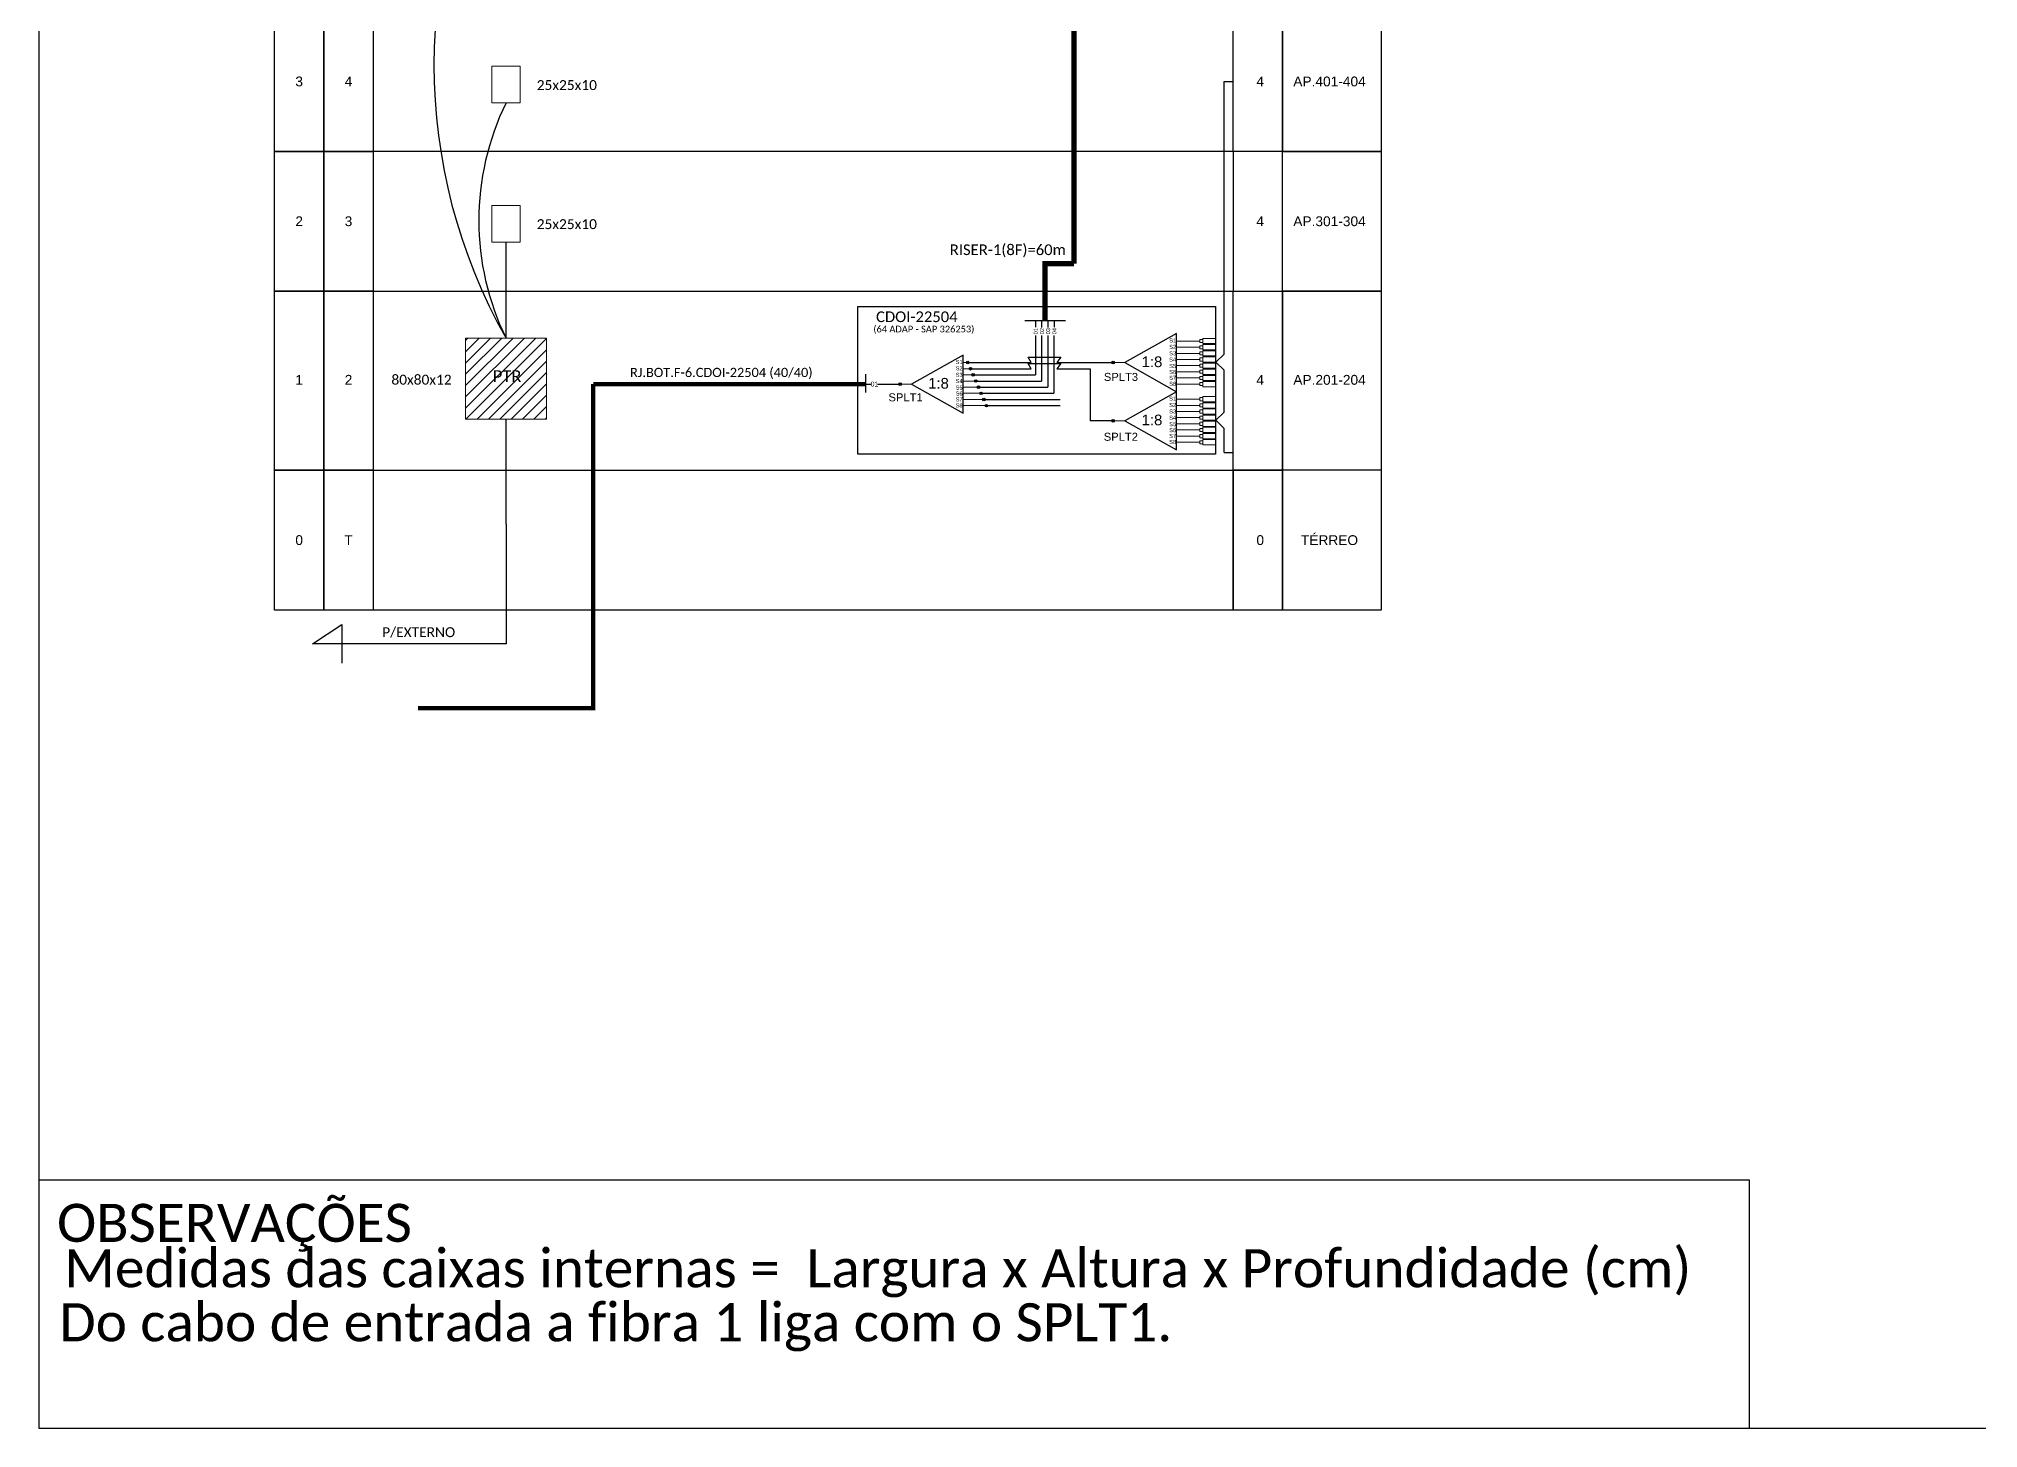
# Model space of a CAD drawing. Header units: millimetres. Extents: x 7977 to 793008, y 369 to 170338.
# Drawn here: x 792169.3 to 792532.9, y 169744.4 to 170004.8 of the extents above; entities that cross this region are included whole.
import ezdxf
from ezdxf.enums import TextEntityAlignment as Align

# ---------------------------------------------------------------- set-up
doc = ezdxf.new("R2010")
doc.units = ezdxf.units.MM
doc.layers.add('DROP DE CLIENTE', color=140, linetype='Continuous', plot=False)
doc.layers.add('EXTRA', color=50, linetype='Continuous', plot=False)
doc.layers.add('label_cabos', color=7, linetype='Continuous')
doc.layers.add('ml', color=1, linetype='Continuous')
doc.styles.add('ARIAL', font='arial.ttf')
doc.styles.add('MtXpl_Calibri', font='CALIBRI.TTF')
doc.styles.get("Standard").update_dxf_attribs({"font": 'arial.ttf'})
doc.styles.add('WMF-Calibri0', font='CALIBRI.TTF')
doc.linetypes.add('RESERVA', pattern='A,0.5,-0.15,["RESERVA",Standard,S=0.18,R=0,X=0,Y=-0.1],-1.3', length=1.95)

# ---------------------------------------------------------------- blocks, each defined once
blk = doc.blocks.new('SPLT_1-8_DIV_DIR')
h = blk.add_hatch(color=3)
h.dxf.hatch_style = 1
edge = h.paths.add_edge_path()
edge.add_arc((12.77, 4.04), 0.242, 0, 360)
h = blk.add_hatch(color=3)
h.dxf.hatch_style = 1
edge = h.paths.add_edge_path()
edge.add_arc((13.27, 2.88), 0.242, 0, 360)
h = blk.add_hatch(color=3)
h.dxf.hatch_style = 1
edge = h.paths.add_edge_path()
edge.add_arc((13.77, 1.73), 0.242, 0, 360)
h = blk.add_hatch(color=3)
h.dxf.hatch_style = 1
edge = h.paths.add_edge_path()
edge.add_arc((14.27, 0.58), 0.242, 0, 360)
h = blk.add_hatch(color=3)
h.dxf.hatch_style = 1
edge = h.paths.add_edge_path()
edge.add_arc((14.77, -0.58), 0.242, 0, 360)
h = blk.add_hatch(color=3)
h.dxf.hatch_style = 1
edge = h.paths.add_edge_path()
edge.add_arc((15.27, -1.73), 0.242, 0, 360)
h = blk.add_hatch(color=3)
h.dxf.hatch_style = 1
edge = h.paths.add_edge_path()
edge.add_arc((15.77, -2.88), 0.242, 0, 360)
h = blk.add_hatch(color=3)
h.dxf.hatch_style = 1
edge = h.paths.add_edge_path()
edge.add_arc((16.27, -4.04), 0.242, 0, 360)
at = {"color": 1}
blk.add_lwpolyline([(11.89, 5.45), (2.22, 0), (11.89, -5.45), (11.89, 5.45)], dxfattribs=at)
at = {"color": 7, "lineweight": 0}
for points in [[(12.77, 4.04), (11.89, 4.04)], [(11.89, 2.88), (13.27, 2.88)], [(11.89, 1.73), (13.77, 1.73)], [(11.89, 0.58), (14.27, 0.58)], [(11.89, -0.58), (14.77, -0.58)], [(11.89, -1.73), (15.27, -1.73)], [(11.89, -2.88), (15.77, -2.88)], [(11.89, -4.04), (16.27, -4.04)]]:
    blk.add_lwpolyline(points, dxfattribs=at)
at = {"color": 1, "lineweight": 0}
blk.add_lwpolyline([(2.22, 0), (0, 0)], dxfattribs=at)
at = {"color": 3}
for centre in [(12.77, 4.04), (13.27, 2.88), (13.77, 1.73), (14.27, 0.58), (14.77, -0.58), (15.27, -1.73), (15.77, -2.88), (16.27, -4.04)]:
    blk.add_circle(centre, 0.242, dxfattribs=at)
at = {"color": 1, "style": 'ARIAL'}
for s, height, p in [('S1', 0.75, (10.52, 3.77)), ('1:8', 2, (5.35, -0.85)), ('S2', 0.75, (10.52, 2.58)), ('S3', 0.75, (10.52, 1.37)), ('S4', 0.75, (10.52, 0.19)), ('S5', 0.75, (10.52, -1.02)), ('S6', 0.75, (10.52, -2.14)), ('S7', 0.75, (10.52, -3.24)), ('S8', 0.75, (10.52, -4.36))]:
    blk.add_text(s, height=height, dxfattribs=at).set_placement(p)
blk = doc.blocks.new('SPLT_1-8_SC-APC')
at = {"color": 1}
blk.add_lwpolyline([(-7.37, -2.1), (-17.04, -7.55), (-7.37, -13), (-7.37, -2.1)], dxfattribs=at)
at = {"color": 3, "lineweight": 0}
for points in [[(-2.99, -3.51), (-7.37, -3.51)], [(-2.41, -3.02), (-2.41, -4)], [(-2.41, -3.02), (0, -3.02)], [(-7.37, -4.66), (-2.99, -4.66)], [(-7.37, -5.82), (-2.99, -5.82)], [(-7.37, -6.97), (-2.99, -6.97)], [(-2.41, -4), (0, -4)], [(-2.41, -4.17), (-2.41, -5.16)], [(-2.41, -4.17), (0, -4.17)], [(-2.41, -5.16), (0, -5.16)], [(-2.41, -5.32), (-2.41, -6.31)], [(-2.41, -5.32), (0, -5.32)], [(-2.41, -6.31), (0, -6.31)], [(-2.41, -6.48), (-2.41, -7.46)], [(-2.41, -6.48), (0, -6.48)], [(-7.37, -8.12), (-2.99, -8.12)], [(-7.37, -9.28), (-2.99, -9.28)], [(-7.37, -10.43), (-2.99, -10.43)], [(-2.41, -7.46), (0, -7.46)], [(-2.41, -7.63), (-2.41, -8.62)], [(-2.41, -7.63), (0, -7.63)], [(-2.41, -8.62), (0, -8.62)], [(-2.41, -8.78), (-2.41, -9.77)], [(-2.41, -8.78), (0, -8.78)], [(-2.41, -9.77), (0, -9.77)], [(-2.41, -9.94), (-2.41, -10.92)], [(-2.41, -9.94), (0, -9.94)], [(-7.37, -11.58), (-2.99, -11.58)], [(-2.41, -10.92), (0, -10.92)], [(-2.41, -11.09), (-2.41, -12.08)], [(-2.41, -11.09), (0, -11.09)], [(-2.41, -12.08), (0, -12.08)]]:
    blk.add_lwpolyline(points, dxfattribs=at)
for points in [[(-2.99, -3.22), (-2.41, -3.22), (-2.41, -3.8), (-2.99, -3.8)], [(-2.99, -4.38), (-2.41, -4.38), (-2.41, -4.95), (-2.99, -4.95)], [(-2.99, -5.53), (-2.41, -5.53), (-2.41, -6.1), (-2.99, -6.1)], [(-2.99, -6.68), (-2.41, -6.68), (-2.41, -7.26), (-2.99, -7.26)], [(-2.99, -7.84), (-2.41, -7.84), (-2.41, -8.41), (-2.99, -8.41)], [(-2.99, -8.99), (-2.41, -8.99), (-2.41, -9.56), (-2.99, -9.56)], [(-2.99, -10.14), (-2.41, -10.14), (-2.41, -10.72), (-2.99, -10.72)], [(-2.99, -11.3), (-2.41, -11.3), (-2.41, -11.87), (-2.99, -11.87)]]:
    blk.add_lwpolyline(points, close=True, dxfattribs=at)
at = {"color": 1, "lineweight": 0}
blk.add_lwpolyline([(-17.04, -7.55), (-19.26, -7.55)], dxfattribs=at)
at = {"color": 1, "style": 'ARIAL'}
for s, height, p in [('S1', 0.75, (-8.74, -3.78)), ('1:8', 2, (-13.91, -8.4)), ('S2', 0.75, (-8.74, -4.97)), ('S3', 0.75, (-8.74, -6.18)), ('S4', 0.75, (-8.74, -7.36)), ('S5', 0.75, (-8.74, -8.57)), ('S6', 0.75, (-8.74, -9.69)), ('S7', 0.75, (-8.74, -10.78)), ('S8', 0.75, (-8.74, -11.9))]:
    blk.add_text(s, height=height, dxfattribs=at).set_placement(p)

msp = doc.modelspace()

# ---------------------------------------------------------------- hatches: boundary and pattern name
h = msp.add_hatch()
h.set_pattern_fill('ANSI31', color=1, scale=12, style=0)
h.set_pattern_definition([(45, (791515.7566, 169471.3908), (-1.0606602, 1.0606602), [])])
h.paths.add_polyline_path([(792264.52, 169948.66), (792249.34, 169948.66), (792249.34, 169933.51), (792264.52, 169933.51)])
h.paths.add_polyline_path([(792254.07, 169939.6), (792260.58, 169939.6), (792260.58, 169943.55), (792254.07, 169943.55)], flags=9)
h = msp.add_hatch(color=3)
h.dxf.hatch_style = 1
edge = h.paths.add_edge_path()
edge.add_arc((792370.72, 169944.13), 0.256, 0, 360)
h = msp.add_hatch(color=3)
h.dxf.hatch_style = 1
edge = h.paths.add_edge_path()
edge.add_arc((792330.83, 169940.1), 0.256, 0, 360)
h = msp.add_hatch(color=3)
h.dxf.hatch_style = 1
edge = h.paths.add_edge_path()
edge.add_arc((792370.72, 169933.24), 0.256, 0, 360)

# ---------------------------------------------------------------- linework, layer by layer
at = {"color": 0}
for p, q in [((792393.2, 169983.72), (792232.03, 169983.72)), ((792393.2, 169983.72), (792393.2, 169957.52)), ((792232.03, 169957.52), (792393.2, 169957.52)), ((792232.03, 169923.96), (792393.2, 169923.96)), ((792393.2, 169923.96), (792393.2, 169897.76)), ((792402.45, 169897.76), (792402.45, 169923.96)), ((792420.97, 169923.96), (792420.97, 169897.76)), ((792393.2, 169897.76), (792232.03, 169897.76)), ((792420.97, 169897.76), (792402.45, 169897.76))]:
    msp.add_line(p, q, dxfattribs=at)
for points in [[(792169.34, 169744.42), (793007.91, 169744.42), (793007.91, 170338.42), (792169.34, 170338.42), (792169.34, 169744.42)], [(792169.34, 169790.99), (792489.93, 169790.99)]]:
    msp.add_lwpolyline(points)
at = {"color": 5, "const_width": 1}
for points in [[(792363.41, 170170.87), (792363.41, 169962.65)], [(792357.98, 169952), (792357.98, 169962.65), (792363.41, 169962.65)]]:
    msp.add_lwpolyline(points, dxfattribs=at)
at = {"color": 0}
for points in [[(792213.52, 170009.91), (792222.77, 170009.91), (792222.77, 169983.72), (792213.52, 169983.72)], [(792222.77, 170009.91), (792232.03, 170009.91), (792232.03, 169983.72), (792222.77, 169983.72)], [(792393.2, 170009.91), (792402.45, 170009.91), (792402.45, 169983.72), (792393.2, 169983.72)], [(792402.45, 170009.91), (792420.97, 170009.91), (792420.97, 169983.72), (792402.45, 169983.72)], [(792213.52, 169983.72), (792222.77, 169983.72), (792222.77, 169957.52), (792213.52, 169957.52)], [(792222.77, 169983.72), (792232.03, 169983.72), (792232.03, 169957.52), (792222.77, 169957.52)], [(792402.45, 169983.72), (792420.97, 169983.72), (792420.97, 169957.52), (792402.45, 169957.52)], [(792213.52, 169957.52), (792222.77, 169957.52), (792222.77, 169923.96), (792213.52, 169923.96)], [(792222.77, 169957.52), (792232.03, 169957.52), (792232.03, 169923.96), (792222.77, 169923.96)], [(792393.2, 169957.52), (792402.45, 169957.52), (792402.45, 169923.96), (792393.2, 169923.96)], [(792402.45, 169957.52), (792420.97, 169957.52), (792420.97, 169923.96), (792402.45, 169923.96)], [(792213.52, 169923.96), (792222.77, 169923.96), (792222.77, 169897.76), (792213.52, 169897.76)], [(792222.77, 169923.96), (792232.03, 169923.96), (792232.03, 169897.76), (792222.77, 169897.76)], [(792393.2, 169923.96), (792402.45, 169923.96), (792402.45, 169897.76), (792393.2, 169897.76)]]:
    msp.add_lwpolyline(points, close=True, dxfattribs=at)
at = {"lineweight": 0}
for points in [[(792254.28, 169999.71), (792259.58, 169999.71), (792259.58, 169992.82), (792254.28, 169992.82)], [(792254.28, 169973.57), (792259.58, 169973.57), (792259.58, 169966.67), (792254.28, 169966.67)]]:
    msp.add_lwpolyline(points, close=True, dxfattribs=at)
at = {"color": 3}
for points in [[(792391.54, 169951.68), (792391.54, 169996.82), (792393.2, 169996.82)], [(792391.54, 169938.73), (792391.54, 169942.71), (792389.98, 169944.22), (792391.54, 169945.72), (792391.54, 169951.68)], [(792343.97, 169942.98), (792355.35, 169942.98)], [(792324.28, 169940.1), (792325.28, 169940.1)], [(792326.55, 169940.1), (792330.83, 169940.1)], [(792391.54, 169929.6), (792391.54, 169931.81), (792389.98, 169933.32), (792391.54, 169934.83), (792391.54, 169938.73)], [(792391.54, 169927.29), (792391.54, 169929.6)]]:
    msp.add_lwpolyline(points, dxfattribs=at)
at = {"color": 1}
for points in [[(792389.95, 169926.97), (792389.95, 169926.97), (792389.95, 169926.97), (792322.87, 169926.97), (792322.87, 169954.63), (792322.87, 169954.63)], [(792324.28, 169941.94), (792324.28, 169938.51)]]:
    msp.add_lwpolyline(points, dxfattribs=at)
msp.add_lwpolyline([(792322.87, 169954.63), (792389.95, 169954.63), (792389.95, 169926.97), (792322.87, 169926.97)], close=True, dxfattribs=at)
at = {"color": 5}
for points in [[(792354.16, 169952), (792361.79, 169952)], [(792356.18, 169952), (792356.18, 169950.74)], [(792357.33, 169952), (792357.33, 169950.73)], [(792358.49, 169952), (792358.49, 169950.73)], [(792359.65, 169952), (792359.65, 169950.76)], [(792356.16, 169949.19), (792356.16, 169941.83)], [(792357.32, 169949.19), (792357.32, 169940.67)], [(792358.47, 169949.19), (792358.47, 169939.52)], [(792359.63, 169949.19), (792359.63, 169938.37)], [(792344.47, 169941.83), (792356.16, 169941.83)], [(792344.97, 169940.67), (792357.32, 169940.67)], [(792345.47, 169939.52), (792358.47, 169939.52)], [(792345.97, 169938.37), (792359.63, 169938.37)]]:
    msp.add_lwpolyline(points, dxfattribs=at)
at = {"color": 1, "lineweight": 0}
msp.add_lwpolyline([(792249.34, 169948.69), (792264.52, 169948.69), (792264.52, 169933.51), (792249.34, 169933.51)], close=True, dxfattribs=at)
at = {"color": 1, "const_width": 0.8}
for points in [[(792273.27, 169940.1), (792273.27, 169879.38), (792240.42, 169879.38)], [(792324.28, 169940.1), (792273.27, 169940.1)]]:
    msp.add_lwpolyline(points, dxfattribs=at)
at = {"color": 8, "linetype": 'RESERVA', "ltscale": 4}
for points in [[(792346.47, 169937.21), (792360.79, 169937.21)], [(792346.97, 169936.06), (792360.79, 169936.06)]]:
    msp.add_lwpolyline(points, dxfattribs=at)
at = {"linetype": 'Continuous'}
msp.add_lwpolyline([(792489.93, 169790.99), (792489.93, 169744.42)], dxfattribs=at)
at = {"color": 3}
for centre in [(792370.72, 169944.13), (792330.83, 169940.1), (792370.72, 169933.24)]:
    msp.add_circle(centre, 0.256, dxfattribs=at)
at = {"layer": 'DROP DE CLIENTE', "color": 3, "ltscale": 6}
for points in [[(792355.35, 169944.13), (792354.78, 169945.14), (792360.94, 169945.14), (792360.2, 169944.13)], [(792343.47, 169944.13), (792355.35, 169944.13)], [(792355.35, 169942.98), (792354.78, 169943.98), (792360.94, 169943.98), (792360.2, 169942.98)], [(792360.2, 169944.13), (792370.72, 169944.13)]]:
    msp.add_lwpolyline(points, dxfattribs=at)
at = {"layer": 'EXTRA', "color": 3}
msp.add_lwpolyline([(792256.93, 169948.69), (792256.93, 169966.67)], dxfattribs=at)
msp.add_arc((792302.14, 169970.75), 50.31, 153.9839, 206.0161, dxfattribs=at)
at = {"layer": 'label_cabos', "color": 3}
for points in [[(792360.2, 169942.98), (792366.44, 169942.98), (792366.44, 169933.24)], [(792370.72, 169933.24), (792366.44, 169933.24)]]:
    msp.add_lwpolyline(points, dxfattribs=at)
at = {"layer": 'ml', "color": 1}
for points in [[(792256.93, 169913.82), (792256.93, 169933.51)], [(792256.93, 169913.82), (792256.93, 169891.43), (792220.66, 169891.43), (792226.12, 169895.07), (792226.12, 169887.8)]]:
    msp.add_lwpolyline(points, dxfattribs=at)
at = {"layer": 'ml', "color": 3}
msp.add_lwpolyline([(792391.54, 169927.29), (792393.2, 169927.29)], dxfattribs=at)
msp.add_arc((792347.43, 169999.95), 104.01, 150.4735, 209.5265, dxfattribs=at)

# ---------------------------------------------------------------- block references
at = {"color": 3}
for p in [(792389.98, 169951.68), (792389.98, 169940.78)]:
    msp.add_blockref('SPLT_1-8_SC-APC', p, dxfattribs=at)
msp.add_blockref('SPLT_1-8_DIV_DIR', (792330.7, 169940.1))

# ---------------------------------------------------------------- texts
at = {"color": 0, "style": 'ARIAL'}
for s, p in [('3', (792218.15, 169996.82)), ('4', (792227.4, 169996.82)), ('4', (792398.3, 169996.82)), ('AP.401-404', (792411.29, 169996.82)), ('2', (792218.15, 169970.62)), ('3', (792227.4, 169970.62)), ('4', (792398.3, 169970.62)), ('AP.301-304', (792411.29, 169970.62)), ('1', (792218.15, 169940.9)), ('2', (792227.4, 169940.9)), ('4', (792398.3, 169940.9)), ('AP.201-204', (792411.29, 169940.9)), ('0', (792218.15, 169910.86)), ('T', (792227.4, 169910.86)), ('0', (792398.3, 169910.86)), ('TÉRREO', (792411.29, 169910.86))]:
    msp.add_text(s, height=1.84, dxfattribs=at).set_placement(p, align=Align.MIDDLE_CENTER)
at = {"color": 0, "style": 'WMF-Calibri0'}
for s, p in [('25x25x10', (792262.68, 169995.21)), ('25x25x10', (792262.68, 169969.15)), ('80x80x12', (792235.44, 169940)), ('P/EXTERNO', (792233.71, 169892.68))]:
    msp.add_text(s, height=1.854, dxfattribs=at).set_placement(p)
at = {"color": 5, "style": 'WMF-Calibri0'}
msp.add_text('RISER-1(8F)=60m', height=2, dxfattribs=at).set_placement((792340.11, 169964.28))
at = {"color": 1, "style": 'WMF-Calibri0'}
for s, height, p in [('CDOI-22504', 2, (792326.29, 169951.72)), ('RJ.BOT.F-6.CDOI-22504 (40/40)', 1.7248, (792280.17, 169941.42))]:
    msp.add_text(s, height=height, dxfattribs=at).set_placement(p)
msp.add_text('(64 ADAP - SAP 326253)', height=1.25, dxfattribs=at).set_placement((792335.25, 169949.79), align=Align.CENTER)
at = {"color": 0, "style": 'ARIAL'}
for s, p in [('01', (792356.23, 169950.01)), ('02', (792357.39, 169950.01)), ('03', (792358.55, 169950.01)), ('04', (792359.7, 169950.01))]:
    msp.add_text(s, height=0.75, rotation=90, dxfattribs=at).set_placement(p, align=Align.MIDDLE_CENTER)
at = {"color": 7, "style": 'WMF-Calibri0'}
msp.add_text('PTR', height=2.224, dxfattribs=at).set_placement((792254.45, 169940.48))
at = {"color": 0, "style": 'ARIAL'}
for s, p in [('SPLT3', (792372.2, 169940.7)), ('SPLT1', (792331.82, 169936.87)), ('SPLT2', (792372.18, 169929.48))]:
    msp.add_text(s, height=1.5, dxfattribs=at).set_placement(p, align=Align.CENTER)
for s, style, p in [('OBSERVAÇÕES', 'WMF-Calibri0', (792172.76, 169779.34)), ('Do cabo de entrada a fibra 1 liga com o SPLT1.', 'MtXpl_Calibri', (792173.17, 169760.71))]:
    msp.add_text(s, height=7.1308, dxfattribs=dict(style=style)).set_placement(p)
at = {"insert": (792174.11, 169777.96), "char_height": 7.1308, "width": 658.8434, "attachment_point": 1, "style": 'WMF-Calibri0'}
msp.add_mtext('Medidas das caixas internas =  Largura x Altura x Profundidade (cm)', dxfattribs=at)
at = {"color": 0, "style": 'ARIAL', "flags": 12}
msp.add_attdef('01', text='5', height=0.923, dxfattribs=at).set_placement((792325.99, 169940.11), align=Align.MIDDLE_CENTER)

doc.saveas('drawing.dxf')
